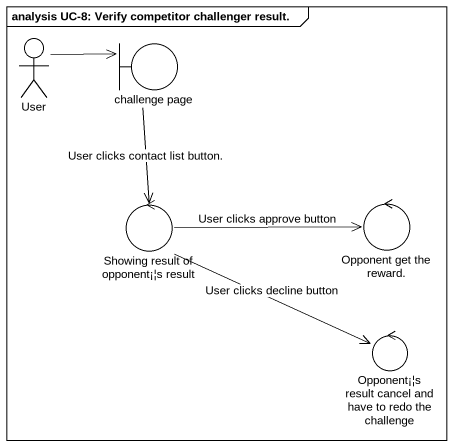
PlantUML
@startuml
mainframe analysis UC-8: Verify competitor challenger result.
actor User
boundary "challenge page" as challenge_page
control "Showing result of opponent¡¦s result" as Showing_result_of_opponent
control "Opponent get the reward." as Opponent_get_the_reward
control "Opponent¡¦s result cancel and have to redo the challenge" as Opponent_s_result_cancel
User -right-> challenge_page
challenge_page --> Showing_result_of_opponent : User clicks contact list button.
Showing_result_of_opponent -right-> Opponent_get_the_reward : User clicks approve button
Showing_result_of_opponent -right-> Opponent_s_result_cancel : User clicks decline button
@enduml
